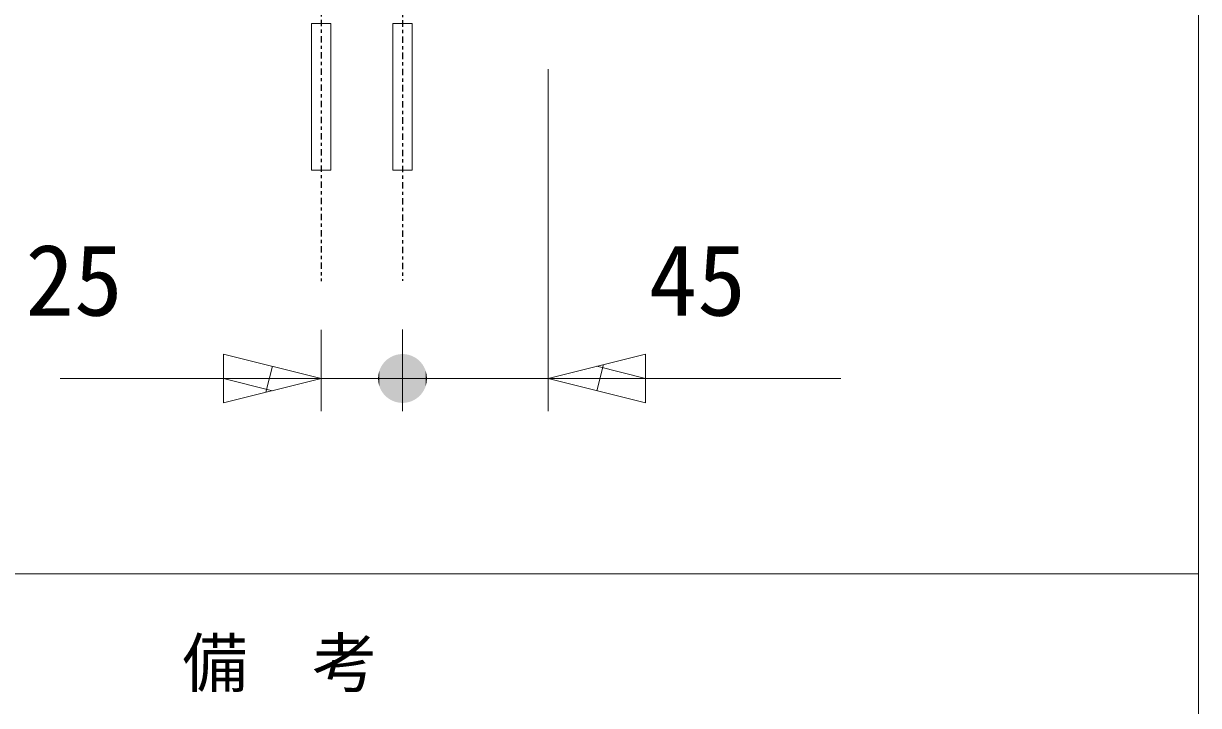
# Model space of a CAD drawing. Units: millimetres, scale not verified. Extents: x -203 to 203, y -143 to 143.
# Drawn here: x 161.87 to 198, y -118.05 to -97.09 of the extents above; entities that cross this region are included whole.
import ezdxf
from ezdxf.enums import TextEntityAlignment as Align

# ---------------------------------------------------------------- set-up
doc = ezdxf.new("R2010")
doc.units = ezdxf.units.MM
doc.header["$LTSCALE"] = 0.5
doc.linetypes.add('USER1', pattern=[0.629921, 0.393701, -0.07874, 0.07874, -0.07874])
for name, color, linetype, lineweight in [('0-1_DIMENSION_LINES$03_LINES', 7, 'Continuous', 18), ('0-2_DIMENSION_LINES$04_SUB_LIN', 4, 'Continuous', 18), ('0-3_DIMENSION_LINES$02_DIMENSI', 1, 'Continuous', 25), ('0-5_DIMENSION_LINES$01_CENTER_', 7, 'USER1', 25), ('0-7_図面_FORMAT$01_WAKU$OUT_LINE', 6, 'Continuous', 18), ('0-8_図面_FORMAT$03_TEXT', 7, 'Continuous', 18)]:
    doc.layers.add(name, color=color, linetype=linetype, lineweight=lineweight)
doc.styles.add('ＭＳ ゴシック', font='')
doc.styles.get('ＭＳ ゴシック').set_extended_font_data('MS Gothic')

# ---------------------------------------------------------------- blocks, each defined once
blk = doc.blocks.new('U79')
at = {"layer": '0-3_DIMENSION_LINES$02_DIMENSI'}
for points in [[(3985.836, 1723.116), (3985.814, 1724.853), (3985.836, 1724.884)], [(3985.859, 1723.085), (3985.836, 1724.884), (3985.859, 1724.915)], [(3985.836, 1723.116), (3985.836, 1724.884), (3985.859, 1723.085)], [(3985.883, 1723.055), (3985.859, 1724.915), (3985.883, 1724.945)], [(3985.859, 1723.085), (3985.859, 1724.915), (3985.883, 1723.055)], [(3985.908, 1723.025), (3985.883, 1724.945), (3985.908, 1724.975)], [(3985.883, 1723.055), (3985.883, 1724.945), (3985.908, 1723.025)], [(3985.934, 1722.996), (3985.908, 1724.975), (3985.934, 1725.004)], [(3985.908, 1723.025), (3985.908, 1724.975), (3985.934, 1722.996)], [(3985.96, 1722.967), (3985.934, 1725.004), (3985.96, 1725.033)], [(3985.934, 1722.996), (3985.934, 1725.004), (3985.96, 1722.967)], [(3985.987, 1722.939), (3985.96, 1725.033), (3985.987, 1725.061)], [(3985.96, 1722.967), (3985.96, 1725.033), (3985.987, 1722.939)], [(3986.015, 1722.912), (3985.987, 1725.061), (3986.015, 1725.088)], [(3985.987, 1722.939), (3985.987, 1725.061), (3986.015, 1722.912)], [(3986.043, 1722.886), (3986.015, 1725.088), (3986.043, 1725.114)], [(3986.015, 1722.912), (3986.015, 1725.088), (3986.043, 1722.886)], [(3986.073, 1722.86), (3986.043, 1725.114), (3986.073, 1725.14)], [(3986.043, 1722.886), (3986.043, 1725.114), (3986.073, 1722.86)], [(3986.102, 1722.835), (3986.073, 1725.14), (3986.102, 1725.165)], [(3986.073, 1722.86), (3986.073, 1725.14), (3986.102, 1722.835)], [(3986.133, 1722.811), (3986.102, 1725.165), (3986.133, 1725.189)], [(3986.102, 1722.835), (3986.102, 1725.165), (3986.133, 1722.811)], [(3986.164, 1722.788), (3986.133, 1725.189), (3986.164, 1725.212)], [(3986.133, 1722.811), (3986.133, 1725.189), (3986.164, 1722.788)], [(3986.195, 1722.766), (3986.164, 1725.212), (3986.195, 1725.234)], [(3986.164, 1722.788), (3986.164, 1725.212), (3986.195, 1722.766)], [(3986.227, 1722.745), (3986.195, 1725.234), (3986.227, 1725.255)], [(3986.195, 1722.766), (3986.195, 1725.234), (3986.227, 1722.745)], [(3986.259, 1722.724), (3986.227, 1725.255), (3986.259, 1725.276)], [(3986.227, 1722.745), (3986.227, 1725.255), (3986.259, 1722.724)], [(3986.292, 1722.704), (3986.259, 1725.276), (3986.292, 1725.296)], [(3986.259, 1722.724), (3986.259, 1725.276), (3986.292, 1722.704)], [(3986.325, 1722.685), (3986.292, 1725.296), (3986.325, 1725.315)], [(3986.292, 1722.704), (3986.292, 1725.296), (3986.325, 1722.685)], [(3986.359, 1722.668), (3986.325, 1725.315), (3986.359, 1725.332)], [(3986.325, 1722.685), (3986.325, 1725.315), (3986.359, 1722.668)], [(3986.393, 1722.651), (3986.359, 1725.332), (3986.393, 1725.349)], [(3986.359, 1722.668), (3986.359, 1725.332), (3986.393, 1722.651)], [(3986.427, 1722.635), (3986.393, 1725.349), (3986.427, 1725.365)], [(3986.393, 1722.651), (3986.393, 1725.349), (3986.427, 1722.635)], [(3986.461, 1722.619), (3986.427, 1725.365), (3986.461, 1725.381)], [(3986.427, 1722.635), (3986.427, 1725.365), (3986.461, 1722.619)], [(3986.496, 1722.605), (3986.461, 1725.381), (3986.496, 1725.395)], [(3986.461, 1722.619), (3986.461, 1725.381), (3986.496, 1722.605)], [(3986.53, 1722.592), (3986.496, 1725.395), (3986.53, 1725.408)], [(3986.496, 1722.605), (3986.496, 1725.395), (3986.53, 1722.592)], [(3986.565, 1722.58), (3986.53, 1725.408), (3986.565, 1725.42)], [(3986.53, 1722.592), (3986.53, 1725.408), (3986.565, 1722.58)], [(3986.6, 1722.568), (3986.565, 1725.42), (3986.6, 1725.432)], [(3986.565, 1722.58), (3986.565, 1725.42), (3986.6, 1722.568)], [(3986.635, 1722.558), (3986.6, 1725.432), (3986.635, 1725.442)], [(3986.6, 1722.568), (3986.6, 1725.432), (3986.635, 1722.558)], [(3986.67, 1722.548), (3986.635, 1725.442), (3986.67, 1725.452)], [(3986.635, 1722.558), (3986.635, 1725.442), (3986.67, 1722.548)], [(3986.705, 1722.54), (3986.67, 1725.452), (3986.705, 1725.46)], [(3986.67, 1722.548), (3986.67, 1725.452), (3986.705, 1722.54)], [(3986.74, 1722.532), (3986.705, 1725.46), (3986.74, 1725.468)], [(3986.705, 1722.54), (3986.705, 1725.46), (3986.74, 1722.532)], [(3986.775, 1722.525), (3986.74, 1725.468), (3986.775, 1725.475)], [(3986.74, 1722.532), (3986.74, 1725.468), (3986.775, 1722.525)], [(3986.81, 1722.519), (3986.775, 1725.475), (3986.81, 1725.481)], [(3986.775, 1722.525), (3986.775, 1725.475), (3986.81, 1722.519)], [(3986.844, 1722.514), (3986.81, 1725.481), (3986.844, 1725.486)], [(3986.81, 1722.519), (3986.81, 1725.481), (3986.844, 1722.514)], [(3986.879, 1722.51), (3986.844, 1725.486), (3986.879, 1725.49)], [(3986.844, 1722.514), (3986.844, 1725.486), (3986.879, 1722.51)], [(3986.913, 1722.506), (3986.879, 1725.49), (3986.913, 1725.494)], [(3986.879, 1722.51), (3986.879, 1725.49), (3986.913, 1722.506)], [(3986.947, 1722.503), (3986.913, 1725.494), (3986.947, 1725.497)], [(3986.913, 1722.506), (3986.913, 1725.494), (3986.947, 1722.503)], [(3986.981, 1722.501), (3986.947, 1725.497), (3986.981, 1725.499)], [(3986.947, 1722.503), (3986.947, 1725.497), (3986.981, 1722.501)], [(3987.015, 1722.5), (3986.981, 1725.499), (3987.015, 1725.5)], [(3986.981, 1722.501), (3986.981, 1725.499), (3987.015, 1722.5)], [(3987.015, 1722.5), (3987.015, 1725.5), (3987.048, 1722.5)], [(3987.048, 1722.5), (3987.015, 1725.5), (3987.048, 1725.5)], [(3987.048, 1722.5), (3987.048, 1725.5), (3987.081, 1722.5)], [(3987.081, 1722.5), (3987.048, 1725.5), (3987.081, 1725.5)], [(3987.081, 1722.5), (3987.081, 1725.5), (3987.115, 1722.501)], [(3987.115, 1722.501), (3987.081, 1725.5), (3987.115, 1725.499)], [(3987.115, 1722.501), (3987.115, 1725.499), (3987.149, 1722.503)], [(3987.149, 1722.503), (3987.115, 1725.499), (3987.149, 1725.497)], [(3987.149, 1722.503), (3987.149, 1725.497), (3987.183, 1722.506)], [(3987.183, 1722.506), (3987.149, 1725.497), (3987.183, 1725.494)], [(3987.183, 1722.506), (3987.183, 1725.494), (3987.217, 1722.51)], [(3987.217, 1722.51), (3987.183, 1725.494), (3987.217, 1725.49)], [(3987.217, 1722.51), (3987.217, 1725.49), (3987.251, 1722.514)], [(3987.251, 1722.514), (3987.217, 1725.49), (3987.251, 1725.486)], [(3987.251, 1722.514), (3987.251, 1725.486), (3987.286, 1722.519)], [(3987.286, 1722.519), (3987.251, 1725.486), (3987.286, 1725.481)], [(3987.286, 1722.519), (3987.286, 1725.481), (3987.321, 1722.525)], [(3987.321, 1722.525), (3987.286, 1725.481), (3987.321, 1725.475)], [(3987.321, 1722.525), (3987.321, 1725.475), (3987.356, 1722.532)], [(3987.356, 1722.532), (3987.321, 1725.475), (3987.356, 1725.468)], [(3987.356, 1722.532), (3987.356, 1725.468), (3987.391, 1722.54)], [(3987.391, 1722.54), (3987.356, 1725.468), (3987.391, 1725.46)], [(3987.391, 1722.54), (3987.391, 1725.46), (3987.426, 1722.548)], [(3987.426, 1722.548), (3987.391, 1725.46), (3987.426, 1725.452)], [(3987.426, 1722.548), (3987.426, 1725.452), (3987.461, 1722.558)], [(3987.461, 1722.558), (3987.426, 1725.452), (3987.461, 1725.442)], [(3987.461, 1722.558), (3987.461, 1725.442), (3987.496, 1722.568)], [(3987.496, 1722.568), (3987.461, 1725.442), (3987.496, 1725.432)], [(3987.496, 1722.568), (3987.496, 1725.432), (3987.53, 1722.58)], [(3987.53, 1722.58), (3987.496, 1725.432), (3987.53, 1725.42)], [(3987.53, 1722.58), (3987.53, 1725.42), (3987.565, 1722.592)], [(3987.565, 1722.592), (3987.53, 1725.42), (3987.565, 1725.408)], [(3987.565, 1722.592), (3987.565, 1725.408), (3987.6, 1722.605)], [(3987.6, 1722.605), (3987.565, 1725.408), (3987.6, 1725.395)], [(3987.6, 1722.605), (3987.6, 1725.395), (3987.635, 1722.619)], [(3987.635, 1722.619), (3987.6, 1725.395), (3987.635, 1725.381)], [(3987.635, 1722.619), (3987.635, 1725.381), (3987.669, 1722.635)], [(3987.669, 1722.635), (3987.635, 1725.381), (3987.669, 1725.365)], [(3987.669, 1722.635), (3987.669, 1725.365), (3987.703, 1722.651)], [(3987.703, 1722.651), (3987.669, 1725.365), (3987.703, 1725.349)], [(3987.703, 1722.651), (3987.703, 1725.349), (3987.737, 1722.668)], [(3987.737, 1722.668), (3987.703, 1725.349), (3987.737, 1725.332)], [(3987.737, 1722.668), (3987.737, 1725.332), (3987.77, 1722.685)], [(3987.77, 1722.685), (3987.737, 1725.332), (3987.77, 1725.315)], [(3987.77, 1722.685), (3987.77, 1725.315), (3987.803, 1722.704)], [(3987.803, 1722.704), (3987.77, 1725.315), (3987.803, 1725.296)], [(3987.803, 1722.704), (3987.803, 1725.296), (3987.836, 1722.724)], [(3987.836, 1722.724), (3987.803, 1725.296), (3987.836, 1725.276)], [(3987.836, 1722.724), (3987.836, 1725.276), (3987.869, 1722.745)], [(3987.869, 1722.745), (3987.836, 1725.276), (3987.869, 1725.255)], [(3987.869, 1722.745), (3987.869, 1725.255), (3987.901, 1722.766)], [(3987.901, 1722.766), (3987.869, 1725.255), (3987.901, 1725.234)], [(3987.901, 1722.766), (3987.901, 1725.234), (3987.932, 1722.788)], [(3987.932, 1722.788), (3987.901, 1725.234), (3987.932, 1725.212)], [(3987.932, 1722.788), (3987.932, 1725.212), (3987.963, 1722.811)], [(3987.963, 1722.811), (3987.932, 1725.212), (3987.963, 1725.189)], [(3987.963, 1722.811), (3987.963, 1725.189), (3987.993, 1722.835)], [(3987.993, 1722.835), (3987.963, 1725.189), (3987.993, 1725.165)], [(3987.993, 1722.835), (3987.993, 1725.165), (3988.023, 1722.86)], [(3988.023, 1722.86), (3987.993, 1725.165), (3988.023, 1725.14)], [(3988.023, 1722.86), (3988.023, 1725.14), (3988.052, 1722.886)], [(3988.052, 1722.886), (3988.023, 1725.14), (3988.052, 1725.114)], [(3988.052, 1722.886), (3988.052, 1725.114), (3988.081, 1722.912)], [(3988.081, 1722.912), (3988.052, 1725.114), (3988.081, 1725.088)], [(3988.081, 1722.912), (3988.081, 1725.088), (3988.108, 1722.939)], [(3988.108, 1722.939), (3988.081, 1725.088), (3988.108, 1725.061)], [(3988.108, 1722.939), (3988.108, 1725.061), (3988.136, 1722.967)], [(3988.136, 1722.967), (3988.108, 1725.061), (3988.136, 1725.033)], [(3988.136, 1722.967), (3988.136, 1725.033), (3988.162, 1722.996)], [(3988.162, 1722.996), (3988.136, 1725.033), (3988.162, 1725.004)], [(3988.162, 1722.996), (3988.162, 1725.004), (3988.188, 1723.025)], [(3988.188, 1723.025), (3988.162, 1725.004), (3988.188, 1724.975)], [(3988.188, 1723.025), (3988.188, 1724.975), (3988.212, 1723.055)], [(3988.212, 1723.055), (3988.188, 1724.975), (3988.212, 1724.945)], [(3988.212, 1723.055), (3988.212, 1724.945), (3988.236, 1723.085)], [(3988.236, 1723.085), (3988.212, 1724.945), (3988.236, 1724.915)], [(3988.236, 1723.085), (3988.236, 1724.915), (3988.26, 1723.116)], [(3988.26, 1723.116), (3988.236, 1724.915), (3988.26, 1724.884)], [(3988.26, 1723.116), (3988.26, 1724.884), (3988.282, 1723.147)], [(3988.282, 1723.147), (3988.26, 1724.884), (3988.282, 1724.853)], [(3985.557, 1723.831), (3985.554, 1724.135), (3985.557, 1724.169)], [(3985.562, 1723.796), (3985.557, 1724.169), (3985.562, 1724.204)], [(3985.557, 1723.831), (3985.557, 1724.169), (3985.562, 1723.796)], [(3985.567, 1723.762), (3985.562, 1724.204), (3985.567, 1724.238)], [(3985.562, 1723.796), (3985.562, 1724.204), (3985.567, 1723.762)], [(3985.573, 1723.727), (3985.567, 1724.238), (3985.573, 1724.273)], [(3985.567, 1723.762), (3985.567, 1724.238), (3985.573, 1723.727)], [(3985.58, 1723.692), (3985.573, 1724.273), (3985.58, 1724.308)], [(3985.573, 1723.727), (3985.573, 1724.273), (3985.58, 1723.692)], [(3985.588, 1723.657), (3985.58, 1724.308), (3985.588, 1724.343)], [(3985.58, 1723.692), (3985.58, 1724.308), (3985.588, 1723.657)], [(3985.596, 1723.622), (3985.588, 1724.343), (3985.596, 1724.378)], [(3985.588, 1723.657), (3985.588, 1724.343), (3985.596, 1723.622)], [(3985.606, 1723.587), (3985.596, 1724.378), (3985.606, 1724.413)], [(3985.596, 1723.622), (3985.596, 1724.378), (3985.606, 1723.587)], [(3985.616, 1723.552), (3985.606, 1724.413), (3985.616, 1724.448)], [(3985.606, 1723.587), (3985.606, 1724.413), (3985.616, 1723.552)], [(3985.628, 1723.517), (3985.616, 1724.448), (3985.628, 1724.483)], [(3985.616, 1723.552), (3985.616, 1724.448), (3985.628, 1723.517)], [(3985.64, 1723.483), (3985.628, 1724.483), (3985.64, 1724.517)], [(3985.628, 1723.517), (3985.628, 1724.483), (3985.64, 1723.483)], [(3985.653, 1723.448), (3985.64, 1724.517), (3985.653, 1724.552)], [(3985.64, 1723.483), (3985.64, 1724.517), (3985.653, 1723.448)], [(3985.667, 1723.413), (3985.653, 1724.552), (3985.667, 1724.587)], [(3985.653, 1723.448), (3985.653, 1724.552), (3985.667, 1723.413)], [(3985.682, 1723.379), (3985.667, 1724.587), (3985.682, 1724.621)], [(3985.667, 1723.413), (3985.667, 1724.587), (3985.682, 1723.379)], [(3985.698, 1723.345), (3985.682, 1724.621), (3985.698, 1724.655)], [(3985.682, 1723.379), (3985.682, 1724.621), (3985.698, 1723.345)], [(3985.715, 1723.311), (3985.698, 1724.655), (3985.715, 1724.689)], [(3985.698, 1723.345), (3985.698, 1724.655), (3985.715, 1723.311)], [(3985.733, 1723.278), (3985.715, 1724.689), (3985.733, 1724.722)], [(3985.715, 1723.311), (3985.715, 1724.689), (3985.733, 1723.278)], [(3985.752, 1723.244), (3985.733, 1724.722), (3985.752, 1724.756)], [(3985.733, 1723.278), (3985.733, 1724.722), (3985.752, 1723.244)], [(3985.772, 1723.212), (3985.752, 1724.756), (3985.772, 1724.788)], [(3985.752, 1723.244), (3985.752, 1724.756), (3985.772, 1723.212)], [(3985.792, 1723.179), (3985.772, 1724.788), (3985.792, 1724.821)], [(3985.772, 1723.212), (3985.772, 1724.788), (3985.792, 1723.179)], [(3985.814, 1723.147), (3985.792, 1724.821), (3985.814, 1724.853)], [(3985.792, 1723.179), (3985.792, 1724.821), (3985.814, 1723.147)], [(3985.814, 1723.147), (3985.814, 1724.853), (3985.836, 1723.116)], [(3988.282, 1723.147), (3988.282, 1724.853), (3988.303, 1723.179)], [(3988.303, 1723.179), (3988.282, 1724.853), (3988.303, 1724.821)], [(3988.303, 1723.179), (3988.303, 1724.821), (3988.324, 1723.212)], [(3988.324, 1723.212), (3988.303, 1724.821), (3988.324, 1724.788)], [(3988.324, 1723.212), (3988.324, 1724.788), (3988.344, 1723.244)], [(3988.344, 1723.244), (3988.324, 1724.788), (3988.344, 1724.756)], [(3988.344, 1723.244), (3988.344, 1724.756), (3988.362, 1723.278)], [(3988.362, 1723.278), (3988.344, 1724.756), (3988.362, 1724.722)], [(3988.362, 1723.278), (3988.362, 1724.722), (3988.38, 1723.311)], [(3988.38, 1723.311), (3988.362, 1724.722), (3988.38, 1724.689)], [(3988.38, 1723.311), (3988.38, 1724.689), (3988.397, 1723.345)], [(3988.397, 1723.345), (3988.38, 1724.689), (3988.397, 1724.655)], [(3988.397, 1723.345), (3988.397, 1724.655), (3988.413, 1723.379)], [(3988.413, 1723.379), (3988.397, 1724.655), (3988.413, 1724.621)], [(3988.413, 1723.379), (3988.413, 1724.621), (3988.428, 1723.413)], [(3988.428, 1723.413), (3988.413, 1724.621), (3988.428, 1724.587)], [(3988.428, 1723.413), (3988.428, 1724.587), (3988.443, 1723.448)], [(3988.443, 1723.448), (3988.428, 1724.587), (3988.443, 1724.552)], [(3988.443, 1723.448), (3988.443, 1724.552), (3988.456, 1723.483)], [(3988.456, 1723.483), (3988.443, 1724.552), (3988.456, 1724.517)], [(3988.456, 1723.483), (3988.456, 1724.517), (3988.468, 1723.517)], [(3988.468, 1723.517), (3988.456, 1724.517), (3988.468, 1724.483)], [(3988.468, 1723.517), (3988.468, 1724.483), (3988.479, 1723.552)], [(3988.479, 1723.552), (3988.468, 1724.483), (3988.479, 1724.448)], [(3988.479, 1723.552), (3988.479, 1724.448), (3988.49, 1723.587)], [(3988.49, 1723.587), (3988.479, 1724.448), (3988.49, 1724.413)], [(3988.49, 1723.587), (3988.49, 1724.413), (3988.499, 1723.622)], [(3988.499, 1723.622), (3988.49, 1724.413), (3988.499, 1724.378)], [(3988.499, 1723.622), (3988.499, 1724.378), (3988.508, 1723.657)], [(3988.508, 1723.657), (3988.499, 1724.378), (3988.508, 1724.343)], [(3988.508, 1723.657), (3988.508, 1724.343), (3988.516, 1723.692)], [(3988.516, 1723.692), (3988.508, 1724.343), (3988.516, 1724.308)], [(3988.516, 1723.692), (3988.516, 1724.308), (3988.523, 1723.727)], [(3988.523, 1723.727), (3988.516, 1724.308), (3988.523, 1724.273)], [(3988.523, 1723.727), (3988.523, 1724.273), (3988.529, 1723.762)], [(3988.529, 1723.762), (3988.523, 1724.273), (3988.529, 1724.238)], [(3988.529, 1723.762), (3988.529, 1724.238), (3988.534, 1723.796)], [(3988.534, 1723.796), (3988.529, 1724.238), (3988.534, 1724.204)], [(3988.534, 1723.796), (3988.534, 1724.204), (3988.538, 1723.831)], [(3988.538, 1723.831), (3988.534, 1724.204), (3988.538, 1724.169)], [(3988.538, 1723.831), (3988.538, 1724.169), (3988.542, 1723.865)], [(3988.542, 1723.865), (3988.538, 1724.169), (3988.542, 1724.135)], [(3985.549, 1723.933), (3985.548, 1724.033), (3985.549, 1724.067)], [(3985.548, 1723.967), (3985.548, 1724), (3985.548, 1724.033)], [(3985.548, 1723.967), (3985.548, 1724.033), (3985.549, 1723.933)], [(3985.551, 1723.899), (3985.549, 1724.067), (3985.551, 1724.101)], [(3985.549, 1723.933), (3985.549, 1724.067), (3985.551, 1723.899)], [(3985.554, 1723.865), (3985.551, 1724.101), (3985.554, 1724.135)], [(3985.551, 1723.899), (3985.551, 1724.101), (3985.554, 1723.865)], [(3985.554, 1723.865), (3985.554, 1724.135), (3985.557, 1723.831)], [(3988.542, 1723.865), (3988.542, 1724.135), (3988.544, 1723.899)], [(3988.544, 1723.899), (3988.542, 1724.135), (3988.544, 1724.101)], [(3988.544, 1723.899), (3988.544, 1724.101), (3988.546, 1723.933)], [(3988.546, 1723.933), (3988.544, 1724.101), (3988.546, 1724.067)], [(3988.546, 1723.933), (3988.546, 1724.067), (3988.547, 1723.967)], [(3988.547, 1723.967), (3988.546, 1724.067), (3988.547, 1724.033)], [(3988.547, 1723.967), (3988.547, 1724.033), (3988.548, 1724)]]:
    blk.add_solid(points, dxfattribs=at)

msp = doc.modelspace()

# ---------------------------------------------------------------- linework, layer by layer
at = {"layer": '0-1_DIMENSION_LINES$03_LINES'}
for p, q in [((170.7239, -97.0968), (171.3239, -97.0968)), ((173.2239, -97.0968), (173.8239, -97.0968))]:
    msp.add_line(p, q, dxfattribs=at)
at = {"layer": '0-2_DIMENSION_LINES$04_SUB_LIN'}
for points in [[(171.3239, -97.0968), (171.3239, -101.5968), (170.7239, -101.5968), (170.7239, -97.0968)], [(173.8239, -97.0968), (173.8239, -101.5968), (173.2239, -101.5968), (173.2239, -97.0968)]]:
    msp.add_lwpolyline(points, dxfattribs=at)
at = {"layer": '0-3_DIMENSION_LINES$02_DIMENSI', "lineweight": 18}
for p, q in [((178, -98.5), (178, -109)), ((171.0239, -106.5099), (171.0239, -109)), ((173.5239, -106.5), (173.5239, -109)), ((173.5239, -106.5), (173.5239, -109)), ((169.5239, -107.625), (169.3239, -108.425)), ((179.5, -108.375), (179.7, -107.575)), ((179.5, -107.625), (181, -108)), ((187, -108), (163, -108)), ((169.5239, -108.375), (168.0239, -108))]:
    msp.add_line(p, q, dxfattribs=at)
for points in [[(171.0239, -108), (168.0239, -107.25), (168.0239, -108.75)], [(178, -108), (181, -108.75), (181, -107.25)]]:
    msp.add_lwpolyline(points, close=True, dxfattribs=at)
at = {"layer": '0-5_DIMENSION_LINES$01_CENTER_'}
for p, q in [((171.0239, -94), (171.0239, -105.0099)), ((173.5239, -94.0131), (173.5239, -105))]:
    msp.add_line(p, q, dxfattribs=at)
at = {"layer": '0-7_図面_FORMAT$01_WAKU$OUT_LINE'}
msp.add_line((198, -114), (-198, -114), dxfattribs=at)
msp.add_lwpolyline([(-198, -138), (198, -138), (198, 138), (-198, 138)], close=True, dxfattribs=at)

# ---------------------------------------------------------------- block references
at = {"layer": '0-3_DIMENSION_LINES$02_DIMENSI', "xscale": 0.5, "yscale": 0.5}
msp.add_blockref('U79', (-1820, -970), dxfattribs=at)

# ---------------------------------------------------------------- texts
at = {"layer": '0-3_DIMENSION_LINES$02_DIMENSI', "color": 7, "style": 'ＭＳ ゴシック'}
for s, p in [('25', (161.9299, -106.7302)), ('45', (181.093, -106.7302))]:
    msp.add_text(s, height=2.199, dxfattribs=at).set_placement(p, align=Align.BOTTOM_LEFT)
at = {"layer": '0-8_図面_FORMAT$03_TEXT', "style": 'ＭＳ ゴシック'}
msp.add_text('備\u3000考', height=1.466, dxfattribs=at).set_placement((166.7526, -117.9133), align=Align.BOTTOM_LEFT)

doc.saveas('drawing.dxf')
